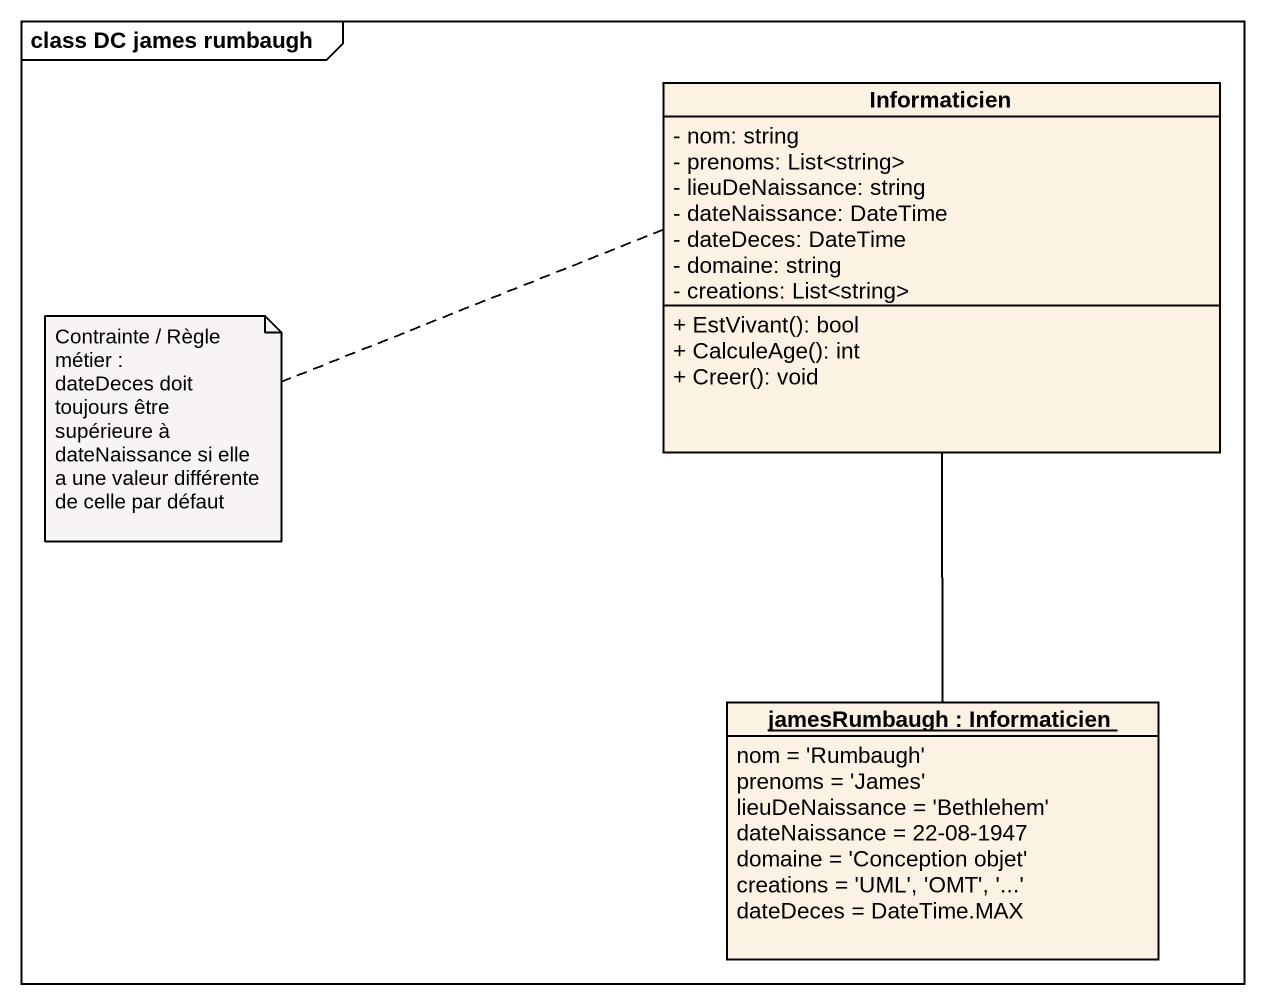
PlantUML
@startuml
mainframe class DC james rumbaugh
hide circle
hide empty members
skinparam classAttributeIconSize 0
class Informaticien {
  - nom: string
  - prenoms: List<string>
  - lieuDeNaissance: string
  - dateNaissance: DateTime
  - dateDeces: DateTime
  - domaine: string
  - creations: List<string>
  + EstVivant(): bool
  + CalculeAge(): int
  + Creer(): void
}
object "jamesRumbaugh : Informaticien" as jamesRumbaugh {
  nom = 'Rumbaugh'
  prenoms = 'James'
  lieuDeNaissance = 'Bethlehem'
  dateNaissance = 22-08-1947
  domaine = 'Conception objet'
  creations = 'UML', 'OMT', '...'
  dateDeces = DateTime.MAX
}
jamesRumbaugh -up- Informaticien
note left of Informaticien
  Contrainte / Règle métier :
  dateDeces doit toujours être supérieure à dateNaissance si elle a une valeur différente de celle par défaut
end note
@enduml
